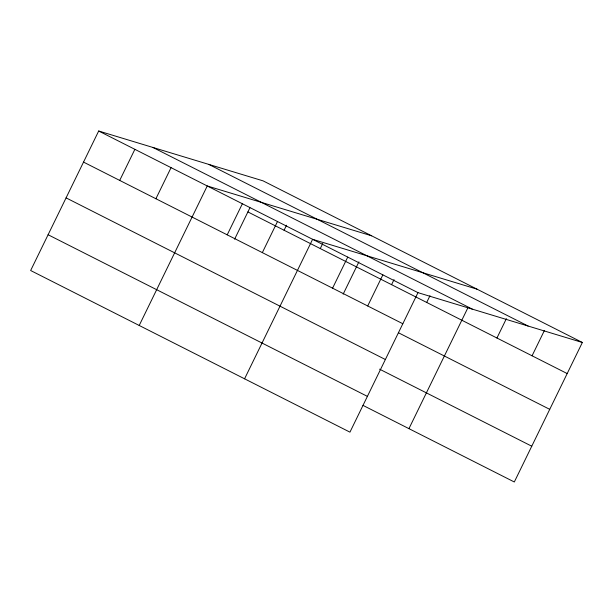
<?xml version="1.0" encoding="UTF-8"?>
<svg xmlns="http://www.w3.org/2000/svg" width="613" height="613" viewBox="0 0 613 613"><rect width="100%" height="100%" fill="white"/><g stroke="black" fill="none" stroke-linecap="round" stroke-linejoin="round"><path stroke-width="0.92" d="M582.35 342.483L263.054 180.85L98.685 131.013L30.65 270.517L349.946 432.15L417.982 292.654L582.35 342.483L514.315 481.987L362.95 405.362M119.711 180.421L134.875 149.334M155.901 198.735L171.058 167.656M139.212 325.472L207.248 185.969L371.616 235.806M227.208 234.833L242.373 203.754M234.603 239.193L249.943 207.73M262.333 252.617L277.49 221.531M284.08 230.25L286.539 225.209M244.579 378.811L312.615 239.315L476.983 289.144M320.27 248.571L322.729 243.53M332.575 288.179L347.74 257.092M343.165 294.148L358.911 261.851M367.7 305.956L382.857 274.877M391.577 284.67L394.036 279.628M426.702 302.447L429.981 295.727M408.948 428.64L467.972 307.626M496.944 338.008L506.369 318.683M532.069 355.793L544.359 330.583M208.818 164.407L528.107 326.039M152.928 147.457L472.225 309.098M98.685 131.013L417.982 292.654M247.897 211.929L567.186 373.57M83.529 162.1L402.818 323.741M398.381 332.721L549.738 409.346M66.081 197.876L385.37 359.517M379.562 369.164L531.762 446.21M48.098 234.733L367.394 396.373"/></g></svg>
